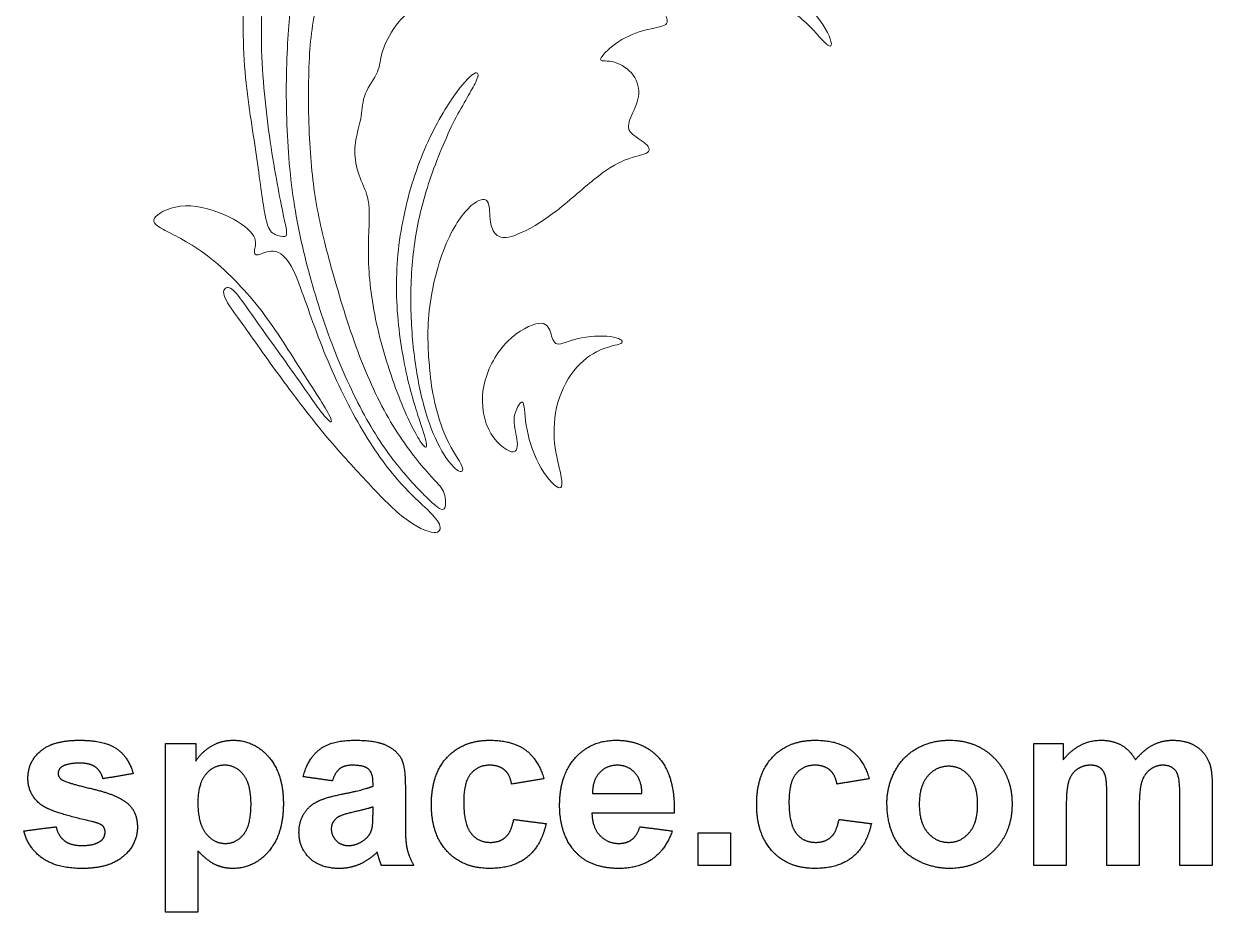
# Model space of a CAD drawing. Header units: millimetres. Extents: x -84 to 83, y -94 to 93.
# Drawn here: x 20.03 to 48.18, y -93.75 to -72.7 of the extents above; entities that cross this region are included whole.
import ezdxf

# ---------------------------------------------------------------- set-up
doc = ezdxf.new("R2010")
doc.units = ezdxf.units.MM
doc.header["$MEASUREMENT"] = 0
doc.layers.add('Default', color=18, linetype='Continuous')
doc.layers.add('Layer 1', color=7, linetype='Continuous')

msp = doc.modelspace()

# ---------------------------------------------------------------- linework, layer by layer
at = {"layer": 'Default', "color": 5}
for points in [[(20.423, -89.932), (20.719, -89.675), (21.342, -89.675)], [(21.342, -89.675), (21.935, -89.675), (22.223, -89.874)], [(23.386, -89.749), (23.744, -89.749), (24.102, -89.749)], [(23.386, -93.749), (23.386, -91.749), (23.386, -89.749)], [(24.102, -89.749), (24.102, -89.959), (24.102, -90.17)], [(24.471, -89.814), (24.705, -89.675), (24.989, -89.675)], [(24.989, -89.675), (25.484, -89.675), (25.83, -90.072)], [(27.04, -89.887), (27.32, -89.675), (27.872, -89.675)], [(27.872, -89.675), (28.374, -89.675), (28.619, -89.796)], [(30.057, -90.076), (30.432, -89.675), (31.072, -89.675)], [(31.072, -89.675), (31.595, -89.675), (31.904, -89.9)], [(33.097, -90.084), (33.475, -89.675), (34.052, -89.675)], [(34.052, -89.675), (34.701, -89.675), (35.076, -90.1)], [(37.761, -90.076), (38.136, -89.675), (38.776, -89.675)], [(38.776, -89.675), (39.299, -89.675), (39.608, -89.9)], [(41.187, -89.864), (41.529, -89.675), (41.951, -89.675)], [(41.951, -89.675), (42.602, -89.675), (43.019, -90.103)], [(43.953, -89.749), (44.299, -89.749), (44.645, -89.749)], [(43.953, -92.638), (43.953, -91.193), (43.953, -89.749)], [(44.645, -90.14), (45.022, -89.675), (45.543, -89.675)], [(44.645, -89.749), (44.645, -89.945), (44.645, -90.14)], [(45.543, -89.675), (45.82, -89.675), (46.023, -89.79)], [(46.023, -89.79), (46.227, -89.906), (46.357, -90.14)], [(46.357, -90.14), (46.547, -89.906), (46.766, -89.79)], [(46.766, -89.79), (46.985, -89.675), (47.234, -89.675)], [(47.234, -89.675), (47.551, -89.675), (47.77, -89.804)], [(20.126, -90.569), (20.126, -90.19), (20.423, -89.932)], [(22.223, -89.874), (22.511, -90.074), (22.62, -90.465)], [(24.102, -90.17), (24.238, -89.954), (24.471, -89.814)], [(25.83, -90.072), (26.176, -90.468), (26.176, -91.177)], [(26.645, -90.539), (26.759, -90.098), (27.04, -89.887)], [(28.619, -89.796), (28.864, -89.917), (28.964, -90.104)], [(31.904, -89.9), (32.213, -90.126), (32.348, -90.588)], [(39.608, -89.9), (39.917, -90.126), (40.052, -90.588)], [(40.658, -90.411), (40.845, -90.052), (41.187, -89.864)], [(47.77, -89.804), (47.989, -89.934), (48.097, -90.185)], [(20.929, -90.304), (20.842, -90.365), (20.842, -90.461)], [(21.361, -90.218), (21.06, -90.218), (20.929, -90.304)], [(21.729, -90.313), (21.6, -90.218), (21.361, -90.218)], [(21.904, -90.588), (21.858, -90.409), (21.729, -90.313)], [(24.789, -90.267), (24.514, -90.267), (24.332, -90.489)], [(25.231, -90.493), (25.053, -90.267), (24.789, -90.267)], [(27.51, -90.35), (27.403, -90.432), (27.336, -90.638)], [(27.81, -90.267), (27.618, -90.267), (27.51, -90.35)], [(28.197, -90.363), (28.094, -90.267), (27.81, -90.267)], [(28.964, -90.104), (29.065, -90.291), (29.065, -90.79)], [(29.682, -91.196), (29.682, -90.476), (30.057, -90.076)], [(31.066, -90.267), (30.784, -90.267), (30.615, -90.468)], [(31.412, -90.379), (31.279, -90.267), (31.066, -90.267)], [(32.719, -91.215), (32.719, -90.493), (33.097, -90.084)], [(34.087, -90.267), (33.83, -90.267), (33.663, -90.447)], [(34.494, -90.437), (34.326, -90.267), (34.087, -90.267)], [(35.076, -90.1), (35.451, -90.525), (35.435, -91.403)], [(37.386, -91.196), (37.386, -90.476), (37.761, -90.076)], [(38.77, -90.267), (38.487, -90.267), (38.319, -90.468)], [(39.116, -90.379), (38.983, -90.267), (38.77, -90.267)], [(41.93, -90.292), (41.637, -90.292), (41.437, -90.524)], [(42.422, -90.524), (42.223, -90.292), (41.93, -90.292)], [(43.019, -90.103), (43.435, -90.531), (43.435, -91.185)], [(45.29, -90.267), (45.116, -90.267), (44.978, -90.363)], [(45.518, -90.327), (45.434, -90.267), (45.29, -90.267)], [(45.642, -90.509), (45.602, -90.387), (45.518, -90.327)], [(47.009, -90.267), (46.851, -90.267), (46.711, -90.365)], [(47.332, -90.431), (47.227, -90.267), (47.009, -90.267)], [(48.097, -90.185), (48.176, -90.37), (48.176, -90.785)], [(20.469, -91.224), (20.126, -90.988), (20.126, -90.569)], [(20.842, -90.461), (20.842, -90.544), (20.918, -90.603)], [(20.918, -90.603), (21.021, -90.68), (21.63, -90.821)], [(22.62, -90.465), (22.262, -90.527), (21.904, -90.588)], [(24.332, -90.489), (24.151, -90.71), (24.151, -91.145)], [(25.41, -91.184), (25.41, -90.718), (25.231, -90.493)], [(27.336, -90.638), (26.99, -90.588), (26.645, -90.539)], [(28.299, -90.684), (28.299, -90.459), (28.197, -90.363)], [(30.615, -90.468), (30.447, -90.669), (30.447, -91.139)], [(31.583, -90.712), (31.545, -90.491), (31.412, -90.379)], [(32.348, -90.588), (31.966, -90.65), (31.583, -90.712)], [(33.663, -90.447), (33.495, -90.626), (33.498, -90.934)], [(34.669, -90.934), (34.661, -90.607), (34.494, -90.437)], [(38.319, -90.468), (38.151, -90.669), (38.151, -91.139)], [(39.287, -90.712), (39.249, -90.491), (39.116, -90.379)], [(40.052, -90.588), (39.669, -90.65), (39.287, -90.712)], [(40.472, -91.152), (40.472, -90.769), (40.658, -90.411)], [(41.437, -90.524), (41.237, -90.757), (41.237, -91.193)], [(42.62, -91.188), (42.62, -90.757), (42.422, -90.524)], [(44.978, -90.363), (44.839, -90.458), (44.779, -90.638)], [(45.682, -91.054), (45.682, -90.632), (45.642, -90.509)], [(46.711, -90.365), (46.571, -90.463), (46.509, -90.652)], [(47.41, -90.986), (47.41, -90.556), (47.332, -90.431)], [(21.63, -90.821), (22.239, -90.962), (22.48, -91.165)], [(27.574, -90.949), (28.097, -90.848), (28.299, -90.761)], [(28.299, -90.761), (28.299, -90.722), (28.299, -90.684)], [(29.065, -90.79), (29.065, -91.238), (29.065, -91.686)], [(44.779, -90.638), (44.719, -90.817), (44.719, -91.233)], [(46.509, -90.652), (46.447, -90.841), (46.447, -91.25)], [(48.176, -90.785), (48.176, -91.711), (48.176, -92.638)], [(22.48, -91.165), (22.719, -91.37), (22.719, -91.737)], [(24.151, -91.145), (24.151, -91.643), (24.34, -91.881)], [(25.237, -91.901), (25.41, -91.682), (25.41, -91.184)], [(26.176, -91.177), (26.176, -91.905), (25.827, -92.308)], [(26.66, -91.421), (26.774, -91.229), (26.98, -91.127)], [(26.98, -91.127), (27.186, -91.025), (27.574, -90.949)], [(30.057, -92.31), (29.682, -91.907), (29.682, -91.196)], [(30.447, -91.139), (30.447, -91.663), (30.62, -91.879)], [(33.498, -90.934), (34.084, -90.934), (34.669, -90.934)], [(37.761, -92.31), (37.386, -91.907), (37.386, -91.196)], [(38.151, -91.139), (38.151, -91.663), (38.323, -91.879)], [(40.658, -92.002), (40.472, -91.653), (40.472, -91.152)], [(41.237, -91.193), (41.237, -91.63), (41.437, -91.862)], [(42.422, -91.862), (42.62, -91.63), (42.62, -91.188)], [(43.435, -91.185), (43.435, -91.844), (43.015, -92.278)], [(45.682, -92.638), (45.682, -91.846), (45.682, -91.054)], [(47.41, -92.638), (47.41, -91.812), (47.41, -90.986)], [(21.643, -91.601), (20.717, -91.394), (20.469, -91.224)], [(26.546, -91.858), (26.546, -91.613), (26.66, -91.421)], [(27.853, -91.372), (27.549, -91.44), (27.455, -91.505)], [(28.299, -91.255), (28.158, -91.304), (27.853, -91.372)], [(28.271, -91.78), (28.299, -91.682), (28.299, -91.407)], [(28.299, -91.407), (28.299, -91.331), (28.299, -91.255)], [(33.005, -92.216), (32.719, -91.82), (32.719, -91.215)], [(35.435, -91.403), (34.46, -91.403), (33.484, -91.403)], [(33.484, -91.403), (33.493, -91.742), (33.673, -91.931)], [(44.719, -91.233), (44.719, -91.936), (44.719, -92.638)], [(46.447, -91.25), (46.447, -91.944), (46.447, -92.638)], [(20.027, -91.823), (20.41, -91.774), (20.793, -91.724)], [(20.793, -91.724), (20.842, -91.942), (20.991, -92.056)], [(21.899, -91.704), (21.842, -91.649), (21.643, -91.601)], [(21.953, -91.85), (21.953, -91.762), (21.899, -91.704)], [(22.719, -91.737), (22.719, -92.137), (22.388, -92.424)], [(27.455, -91.505), (27.311, -91.611), (27.311, -91.774)], [(29.065, -91.686), (29.065, -92.067), (29.106, -92.249)], [(31.437, -91.972), (31.575, -91.85), (31.632, -91.551)], [(31.632, -91.551), (32.015, -91.601), (32.398, -91.65)], [(32.398, -91.65), (32.281, -92.176), (31.951, -92.444)], [(34.431, -92.026), (34.556, -91.932), (34.62, -91.724)], [(34.62, -91.724), (35.003, -91.774), (35.386, -91.823)], [(39.141, -91.972), (39.279, -91.85), (39.336, -91.551)], [(39.336, -91.551), (39.719, -91.601), (40.102, -91.65)], [(40.102, -91.65), (39.985, -92.176), (39.654, -92.444)], [(20.476, -92.473), (20.133, -92.233), (20.027, -91.823)], [(21.853, -92.058), (21.953, -91.98), (21.953, -91.85)], [(24.34, -91.881), (24.53, -92.119), (24.802, -92.119)], [(24.802, -92.119), (25.063, -92.119), (25.237, -91.901)], [(26.802, -92.47), (26.546, -92.228), (26.546, -91.858)], [(27.311, -91.774), (27.311, -91.935), (27.426, -92.052)], [(27.718, -92.169), (27.916, -92.169), (28.096, -92.033)], [(28.096, -92.033), (28.229, -91.929), (28.271, -91.78)], [(30.62, -91.879), (30.792, -92.094), (31.082, -92.094)], [(31.082, -92.094), (31.299, -92.094), (31.437, -91.972)], [(33.673, -91.931), (33.853, -92.119), (34.123, -92.119)], [(34.123, -92.119), (34.306, -92.119), (34.431, -92.026)], [(35.386, -91.823), (35.238, -92.257), (34.92, -92.485)], [(36.003, -92.638), (36.003, -92.255), (36.003, -91.872)], [(36.003, -91.872), (36.386, -91.872), (36.768, -91.872)], [(36.768, -91.872), (36.768, -92.255), (36.768, -92.638)], [(38.323, -91.879), (38.495, -92.094), (38.786, -92.094)], [(38.786, -92.094), (39.002, -92.094), (39.141, -91.972)], [(41.203, -92.531), (40.845, -92.351), (40.658, -92.002)], [(41.437, -91.862), (41.637, -92.094), (41.93, -92.094)], [(41.93, -92.094), (42.223, -92.094), (42.422, -91.862)], [(20.991, -92.056), (21.14, -92.169), (21.408, -92.169)], [(21.408, -92.169), (21.704, -92.169), (21.853, -92.058)], [(24.554, -92.617), (24.363, -92.523), (24.151, -92.293)], [(24.151, -92.293), (24.151, -93.021), (24.151, -93.749)], [(25.827, -92.308), (25.478, -92.712), (24.982, -92.712)], [(27.426, -92.052), (27.541, -92.169), (27.718, -92.169)], [(28.396, -92.325), (28.201, -92.518), (27.978, -92.615)], [(28.423, -92.414), (28.404, -92.346), (28.396, -92.325)], [(29.106, -92.249), (29.148, -92.431), (29.262, -92.638)], [(31.064, -92.712), (30.433, -92.712), (30.057, -92.31)], [(34.124, -92.712), (33.369, -92.712), (33.005, -92.216)], [(38.768, -92.712), (38.136, -92.712), (37.761, -92.31)], [(43.015, -92.278), (42.594, -92.712), (41.956, -92.712)], [(21.408, -92.712), (20.82, -92.712), (20.476, -92.473)], [(22.388, -92.424), (22.057, -92.712), (21.408, -92.712)], [(27.504, -92.712), (27.059, -92.712), (26.802, -92.47)], [(28.497, -92.638), (28.467, -92.562), (28.423, -92.414)], [(31.951, -92.444), (31.62, -92.712), (31.064, -92.712)], [(34.92, -92.485), (34.602, -92.712), (34.124, -92.712)], [(39.654, -92.444), (39.324, -92.712), (38.768, -92.712)], [(41.956, -92.712), (41.561, -92.712), (41.203, -92.531)], [(24.982, -92.712), (24.746, -92.712), (24.554, -92.617)], [(27.978, -92.615), (27.756, -92.712), (27.504, -92.712)], [(29.262, -92.638), (28.879, -92.638), (28.497, -92.638)], [(36.768, -92.638), (36.386, -92.638), (36.003, -92.638)], [(44.719, -92.638), (44.336, -92.638), (43.953, -92.638)], [(46.447, -92.638), (46.065, -92.638), (45.682, -92.638)], [(48.176, -92.638), (47.793, -92.638), (47.41, -92.638)], [(24.151, -93.749), (23.768, -93.749), (23.386, -93.749)]]:
    msp.add_open_spline(points, degree=2, dxfattribs=at)
at = {"layer": 'Layer 1', "color": 5, "lineweight": 20}
for points, knots in [([(25.481, -75.454), (25.389, -74.843), (25.277, -74.188), (25.239, -73.419), (25.202, -72.649), (25.238, -71.764), (25.299, -71.059), (25.359, -70.353), (25.445, -69.827), (25.511, -69.521), (25.577, -69.215), (25.623, -69.13), (25.71, -69.102), (25.797, -69.074), (25.925, -69.104), (26.011, -69.15), (26.096, -69.196), (26.139, -69.258), (26.103, -69.48), (26.067, -69.702), (25.951, -70.084), (25.851, -70.651), (25.751, -71.218), (25.665, -71.972), (25.655, -72.749), (25.646, -73.527), (25.711, -74.33), (25.808, -75.081), (25.905, -75.833), (26.034, -76.533), (26.123, -76.974), (26.211, -77.415), (26.261, -77.596), (26.254, -77.679), (26.248, -77.763), (26.185, -77.75), (26.108, -77.734), (26.03, -77.717), (25.938, -77.697), (25.871, -77.609), (25.803, -77.52), (25.761, -77.362), (25.703, -76.999), (25.646, -76.635), (25.573, -76.066), (25.481, -75.454)], [0, 0, 0, 0, 0.0625, 0.0625, 0.0625, 0.125, 0.125, 0.125, 0.1875, 0.1875, 0.1875, 0.25, 0.25, 0.25, 0.3125, 0.3125, 0.3125, 0.375, 0.375, 0.375, 0.4375, 0.4375, 0.4375, 0.5, 0.5, 0.5, 0.5625, 0.5625, 0.5625, 0.625, 0.625, 0.625, 0.6875, 0.6875, 0.6875, 0.75, 0.75, 0.75, 0.8125, 0.8125, 0.8125, 0.875, 0.875, 0.875, 1, 1, 1, 1]), ([(26.297, -72.851), (26.257, -73.396), (26.234, -74.116), (26.251, -74.826), (26.267, -75.537), (26.323, -76.237), (26.422, -76.895), (26.52, -77.553), (26.662, -78.168), (26.835, -78.783), (27.007, -79.398), (27.211, -80.013), (27.453, -80.608), (27.695, -81.203), (27.974, -81.779), (28.252, -82.249), (28.53, -82.72), (28.806, -83.085), (29.078, -83.4), (29.349, -83.716), (29.615, -83.982), (29.775, -84.111), (29.934, -84.239), (29.987, -84.229), (30.008, -84.145), (30.03, -84.061), (30.02, -83.904), (29.967, -83.785), (29.915, -83.667), (29.819, -83.588), (29.619, -83.363), (29.418, -83.137), (29.112, -82.766), (28.824, -82.308), (28.537, -81.851), (28.267, -81.309), (28.027, -80.695), (27.787, -80.082), (27.576, -79.398), (27.404, -78.803), (27.231, -78.207), (27.096, -77.701), (26.997, -77.186), (26.899, -76.671), (26.836, -76.148), (26.802, -75.53), (26.767, -74.912), (26.761, -74.198), (26.787, -73.621), (26.813, -73.044), (26.872, -72.603), (26.999, -72.115), (27.126, -71.626), (27.32, -71.09), (27.542, -70.646), (27.764, -70.202), (28.014, -69.85), (28.122, -69.651), (28.231, -69.452), (28.198, -69.406), (28.158, -69.377), (28.119, -69.347), (28.073, -69.334), (28, -69.378), (27.928, -69.423), (27.829, -69.525), (27.713, -69.631), (27.596, -69.738), (27.461, -69.85), (27.336, -69.918), (27.211, -69.985), (27.096, -70.008), (26.999, -70.02), (26.902, -70.031), (26.823, -70.031), (26.78, -70.102), (26.738, -70.173), (26.731, -70.314), (26.682, -70.57), (26.632, -70.827), (26.54, -71.199), (26.466, -71.569), (26.392, -71.939), (26.336, -72.307), (26.297, -72.851)], [0, 0, 0, 0, 0.034483, 0.034483, 0.034483, 0.068966, 0.068966, 0.068966, 0.103448, 0.103448, 0.103448, 0.137931, 0.137931, 0.137931, 0.172414, 0.172414, 0.172414, 0.206897, 0.206897, 0.206897, 0.241379, 0.241379, 0.241379, 0.275862, 0.275862, 0.275862, 0.310345, 0.310345, 0.310345, 0.344828, 0.344828, 0.344828, 0.37931, 0.37931, 0.37931, 0.413793, 0.413793, 0.413793, 0.448276, 0.448276, 0.448276, 0.482759, 0.482759, 0.482759, 0.517241, 0.517241, 0.517241, 0.551724, 0.551724, 0.551724, 0.586207, 0.586207, 0.586207, 0.62069, 0.62069, 0.62069, 0.655172, 0.655172, 0.655172, 0.689655, 0.689655, 0.689655, 0.724138, 0.724138, 0.724138, 0.758621, 0.758621, 0.758621, 0.793103, 0.793103, 0.793103, 0.827586, 0.827586, 0.827586, 0.862069, 0.862069, 0.862069, 0.896552, 0.896552, 0.896552, 0.931034, 0.931034, 0.931034, 1, 1, 1, 1]), ([(29.64, -80.863), (29.609, -80.526), (29.572, -80.039), (29.632, -79.496), (29.691, -78.954), (29.845, -78.355), (30.035, -77.91), (30.224, -77.464), (30.447, -77.171), (30.627, -77.013), (30.806, -76.855), (30.941, -76.832), (31.003, -76.91), (31.066, -76.987), (31.056, -77.165), (31.074, -77.331), (31.092, -77.497), (31.138, -77.651), (31.242, -77.722), (31.345, -77.793), (31.506, -77.78), (31.74, -77.684), (31.973, -77.589), (32.279, -77.411), (32.598, -77.17), (32.917, -76.928), (33.249, -76.622), (33.532, -76.395), (33.815, -76.168), (34.049, -76.02), (34.274, -75.931), (34.499, -75.842), (34.716, -75.813), (34.798, -75.752), (34.881, -75.691), (34.828, -75.599), (34.718, -75.514), (34.608, -75.428), (34.44, -75.349), (34.379, -75.246), (34.318, -75.142), (34.364, -75.014), (34.43, -74.862), (34.496, -74.711), (34.581, -74.537), (34.593, -74.361), (34.604, -74.185), (34.542, -74.007), (34.419, -73.869), (34.295, -73.731), (34.111, -73.632), (33.956, -73.601), (33.802, -73.57), (33.677, -73.606), (33.69, -73.542), (33.703, -73.478), (33.855, -73.313), (34.045, -73.177), (34.236, -73.04), (34.466, -72.932), (34.685, -72.869), (34.904, -72.807), (35.111, -72.79), (35.203, -72.739), (35.295, -72.688), (35.272, -72.603), (35.236, -72.516), (35.2, -72.429), (35.15, -72.34), (35.259, -72.228), (35.367, -72.116), (35.634, -71.981), (36.037, -71.934), (36.44, -71.886), (36.979, -71.925), (37.42, -72.047), (37.86, -72.169), (38.202, -72.373), (38.466, -72.6), (38.729, -72.827), (38.913, -73.077), (39.028, -73.18), (39.143, -73.284), (39.189, -73.241), (39.128, -73.065), (39.067, -72.889), (38.9, -72.58), (38.579, -72.281), (38.258, -71.981), (37.785, -71.692), (37.321, -71.527), (36.857, -71.363), (36.403, -71.324), (36.032, -71.324), (35.66, -71.324), (35.371, -71.363), (35.035, -71.47), (34.7, -71.577), (34.318, -71.751), (34.055, -71.917), (33.792, -72.083), (33.647, -72.241), (33.483, -72.271), (33.318, -72.3), (33.134, -72.202), (33.077, -72.014), (33.019, -71.827), (33.088, -71.551), (33.016, -71.329), (32.944, -71.107), (32.73, -70.939), (32.521, -70.904), (32.312, -70.87), (32.108, -70.968), (31.955, -71.001), (31.802, -71.034), (31.7, -71.001), (31.653, -70.944), (31.605, -70.886), (31.612, -70.804), (31.511, -70.786), (31.411, -70.768), (31.204, -70.814), (31.038, -70.899), (30.872, -70.985), (30.747, -71.11), (30.544, -71.228), (30.342, -71.347), (30.062, -71.458), (29.862, -71.597), (29.661, -71.735), (29.54, -71.899), (29.472, -72.021), (29.405, -72.143), (29.392, -72.221), (29.306, -72.305), (29.221, -72.389), (29.063, -72.478), (28.908, -72.662), (28.754, -72.846), (28.602, -73.126), (28.532, -73.336), (28.461, -73.547), (28.471, -73.688), (28.403, -73.846), (28.336, -74.004), (28.191, -74.178), (28.119, -74.358), (28.046, -74.537), (28.046, -74.721), (28.02, -74.89), (27.994, -75.06), (27.941, -75.214), (27.907, -75.385), (27.872, -75.556), (27.856, -75.744), (27.882, -75.935), (27.908, -76.125), (27.977, -76.319), (28.048, -76.487), (28.119, -76.655), (28.191, -76.796), (28.206, -77.084), (28.221, -77.372), (28.178, -77.806), (28.191, -78.296), (28.204, -78.786), (28.273, -79.332), (28.41, -79.919), (28.546, -80.506), (28.75, -81.134), (28.944, -81.621), (29.138, -82.108), (29.323, -82.453), (29.433, -82.616), (29.543, -82.779), (29.579, -82.759), (29.568, -82.664), (29.556, -82.568), (29.497, -82.397), (29.406, -82.119), (29.316, -81.841), (29.194, -81.457), (29.087, -80.966), (28.98, -80.476), (28.888, -79.881), (28.862, -79.286), (28.836, -78.691), (28.875, -78.095), (28.982, -77.498), (29.089, -76.901), (29.263, -76.303), (29.479, -75.778), (29.694, -75.254), (29.951, -74.803), (30.173, -74.478), (30.395, -74.152), (30.582, -73.951), (30.689, -73.887), (30.796, -73.823), (30.822, -73.895), (30.733, -74.085), (30.645, -74.274), (30.441, -74.58), (30.232, -74.991), (30.023, -75.402), (29.809, -75.918), (29.646, -76.4), (29.484, -76.882), (29.372, -77.329), (29.299, -77.798), (29.227, -78.266), (29.194, -78.756), (29.194, -79.232), (29.194, -79.707), (29.227, -80.167), (29.281, -80.595), (29.336, -81.022), (29.411, -81.417), (29.512, -81.779), (29.612, -82.141), (29.737, -82.47), (29.878, -82.733), (30.02, -82.996), (30.178, -83.193), (30.288, -83.272), (30.398, -83.351), (30.46, -83.311), (30.406, -83.18), (30.352, -83.048), (30.181, -82.825), (30.048, -82.542), (29.914, -82.259), (29.819, -81.917), (29.758, -81.652), (29.697, -81.387), (29.671, -81.2), (29.64, -80.863)], [0, 0, 0, 0, 0.0125, 0.0125, 0.0125, 0.025, 0.025, 0.025, 0.0375, 0.0375, 0.0375, 0.05, 0.05, 0.05, 0.0625, 0.0625, 0.0625, 0.075, 0.075, 0.075, 0.0875, 0.0875, 0.0875, 0.1, 0.1, 0.1, 0.1125, 0.1125, 0.1125, 0.125, 0.125, 0.125, 0.1375, 0.1375, 0.1375, 0.15, 0.15, 0.15, 0.1625, 0.1625, 0.1625, 0.175, 0.175, 0.175, 0.1875, 0.1875, 0.1875, 0.2, 0.2, 0.2, 0.2125, 0.2125, 0.2125, 0.225, 0.225, 0.225, 0.2375, 0.2375, 0.2375, 0.25, 0.25, 0.25, 0.2625, 0.2625, 0.2625, 0.275, 0.275, 0.275, 0.2875, 0.2875, 0.2875, 0.3, 0.3, 0.3, 0.3125, 0.3125, 0.3125, 0.325, 0.325, 0.325, 0.3375, 0.3375, 0.3375, 0.35, 0.35, 0.35, 0.3625, 0.3625, 0.3625, 0.375, 0.375, 0.375, 0.3875, 0.3875, 0.3875, 0.4, 0.4, 0.4, 0.4125, 0.4125, 0.4125, 0.425, 0.425, 0.425, 0.4375, 0.4375, 0.4375, 0.45, 0.45, 0.45, 0.4625, 0.4625, 0.4625, 0.475, 0.475, 0.475, 0.4875, 0.4875, 0.4875, 0.5, 0.5, 0.5, 0.5125, 0.5125, 0.5125, 0.525, 0.525, 0.525, 0.5375, 0.5375, 0.5375, 0.55, 0.55, 0.55, 0.5625, 0.5625, 0.5625, 0.575, 0.575, 0.575, 0.5875, 0.5875, 0.5875, 0.6, 0.6, 0.6, 0.6125, 0.6125, 0.6125, 0.625, 0.625, 0.625, 0.6375, 0.6375, 0.6375, 0.65, 0.65, 0.65, 0.6625, 0.6625, 0.6625, 0.675, 0.675, 0.675, 0.6875, 0.6875, 0.6875, 0.7, 0.7, 0.7, 0.7125, 0.7125, 0.7125, 0.725, 0.725, 0.725, 0.7375, 0.7375, 0.7375, 0.75, 0.75, 0.75, 0.7625, 0.7625, 0.7625, 0.775, 0.775, 0.775, 0.7875, 0.7875, 0.7875, 0.8, 0.8, 0.8, 0.8125, 0.8125, 0.8125, 0.825, 0.825, 0.825, 0.8375, 0.8375, 0.8375, 0.85, 0.85, 0.85, 0.8625, 0.8625, 0.8625, 0.875, 0.875, 0.875, 0.8875, 0.8875, 0.8875, 0.9, 0.9, 0.9, 0.9125, 0.9125, 0.9125, 0.925, 0.925, 0.925, 0.9375, 0.9375, 0.9375, 0.95, 0.95, 0.95, 0.9625, 0.9625, 0.9625, 0.975, 0.975, 0.975, 1, 1, 1, 1]), ([(28.75, -83.348), (28.451, -82.979), (28.125, -82.489), (27.821, -81.927), (27.517, -81.364), (27.234, -80.73), (27.002, -80.118), (26.77, -79.506), (26.589, -78.918), (26.42, -78.567), (26.251, -78.217), (26.093, -78.105), (25.945, -78.092), (25.797, -78.079), (25.659, -78.164), (25.58, -78.179), (25.501, -78.194), (25.481, -78.138), (25.494, -78.058), (25.507, -77.977), (25.553, -77.872), (25.473, -77.734), (25.392, -77.595), (25.185, -77.424), (24.884, -77.278), (24.583, -77.132), (24.189, -77.01), (23.856, -77.018), (23.524, -77.026), (23.255, -77.165), (23.154, -77.273), (23.054, -77.382), (23.123, -77.461), (23.335, -77.577), (23.547, -77.694), (23.902, -77.849), (24.305, -78.146), (24.708, -78.444), (25.159, -78.885), (25.534, -79.348), (25.909, -79.812), (26.208, -80.299), (26.514, -80.777), (26.82, -81.256), (27.132, -81.726), (27.254, -81.956), (27.376, -82.187), (27.306, -82.177), (27.17, -82.021), (27.034, -81.864), (26.83, -81.562), (26.555, -81.172), (26.28, -80.782), (25.935, -80.305), (25.68, -79.947), (25.425, -79.588), (25.261, -79.348), (25.139, -79.191), (25.017, -79.033), (24.938, -78.957), (24.868, -78.952), (24.797, -78.947), (24.735, -79.013), (24.772, -79.14), (24.81, -79.266), (24.948, -79.454), (25.174, -79.769), (25.399, -80.085), (25.711, -80.529), (26.058, -81.004), (26.405, -81.48), (26.787, -81.986), (27.14, -82.414), (27.494, -82.841), (27.82, -83.19), (28.132, -83.525), (28.444, -83.861), (28.744, -84.183), (29.03, -84.403), (29.316, -84.624), (29.589, -84.742), (29.739, -84.754), (29.888, -84.765), (29.914, -84.67), (29.87, -84.561), (29.826, -84.453), (29.711, -84.331), (29.517, -84.147), (29.323, -83.963), (29.05, -83.716), (28.75, -83.348)], [0, 0, 0, 0, 0.032258, 0.032258, 0.032258, 0.064516, 0.064516, 0.064516, 0.096774, 0.096774, 0.096774, 0.129032, 0.129032, 0.129032, 0.16129, 0.16129, 0.16129, 0.193548, 0.193548, 0.193548, 0.225806, 0.225806, 0.225806, 0.258065, 0.258065, 0.258065, 0.290323, 0.290323, 0.290323, 0.322581, 0.322581, 0.322581, 0.354839, 0.354839, 0.354839, 0.387097, 0.387097, 0.387097, 0.419355, 0.419355, 0.419355, 0.451613, 0.451613, 0.451613, 0.483871, 0.483871, 0.483871, 0.516129, 0.516129, 0.516129, 0.548387, 0.548387, 0.548387, 0.580645, 0.580645, 0.580645, 0.612903, 0.612903, 0.612903, 0.645161, 0.645161, 0.645161, 0.677419, 0.677419, 0.677419, 0.709677, 0.709677, 0.709677, 0.741935, 0.741935, 0.741935, 0.774194, 0.774194, 0.774194, 0.806452, 0.806452, 0.806452, 0.83871, 0.83871, 0.83871, 0.870968, 0.870968, 0.870968, 0.903226, 0.903226, 0.903226, 0.935484, 0.935484, 0.935484, 1, 1, 1, 1]), ([(32.601, -82.639), (32.572, -82.341), (32.588, -81.993), (32.679, -81.672), (32.769, -81.351), (32.934, -81.059), (33.126, -80.842), (33.318, -80.624), (33.539, -80.483), (33.746, -80.404), (33.953, -80.325), (34.147, -80.309), (34.192, -80.263), (34.236, -80.217), (34.131, -80.141), (33.92, -80.113), (33.71, -80.085), (33.394, -80.105), (33.156, -80.161), (32.917, -80.217), (32.756, -80.309), (32.662, -80.287), (32.568, -80.266), (32.542, -80.131), (32.501, -80.009), (32.46, -79.888), (32.404, -79.779), (32.225, -79.801), (32.046, -79.822), (31.743, -79.973), (31.488, -80.228), (31.233, -80.483), (31.026, -80.842), (30.939, -81.22), (30.852, -81.598), (30.885, -81.996), (31.033, -82.3), (31.181, -82.604), (31.444, -82.815), (31.582, -82.841), (31.72, -82.867), (31.733, -82.71), (31.708, -82.543), (31.684, -82.377), (31.621, -82.203), (31.646, -82.021), (31.671, -81.838), (31.782, -81.647), (31.835, -81.669), (31.888, -81.69), (31.881, -81.924), (31.927, -82.211), (31.973, -82.499), (32.072, -82.841), (32.225, -83.129), (32.378, -83.417), (32.585, -83.65), (32.687, -83.691), (32.789, -83.732), (32.786, -83.581), (32.746, -83.382), (32.707, -83.183), (32.631, -82.936), (32.601, -82.639)], [0, 0, 0, 0, 0.045455, 0.045455, 0.045455, 0.090909, 0.090909, 0.090909, 0.136364, 0.136364, 0.136364, 0.181818, 0.181818, 0.181818, 0.227273, 0.227273, 0.227273, 0.272727, 0.272727, 0.272727, 0.318182, 0.318182, 0.318182, 0.363636, 0.363636, 0.363636, 0.409091, 0.409091, 0.409091, 0.454545, 0.454545, 0.454545, 0.5, 0.5, 0.5, 0.545455, 0.545455, 0.545455, 0.590909, 0.590909, 0.590909, 0.636364, 0.636364, 0.636364, 0.681818, 0.681818, 0.681818, 0.727273, 0.727273, 0.727273, 0.772727, 0.772727, 0.772727, 0.818182, 0.818182, 0.818182, 0.863636, 0.863636, 0.863636, 0.909091, 0.909091, 0.909091, 1, 1, 1, 1])]:
    msp.add_open_spline(points, degree=3, knots=knots, dxfattribs=at)

doc.saveas('drawing.dxf')
